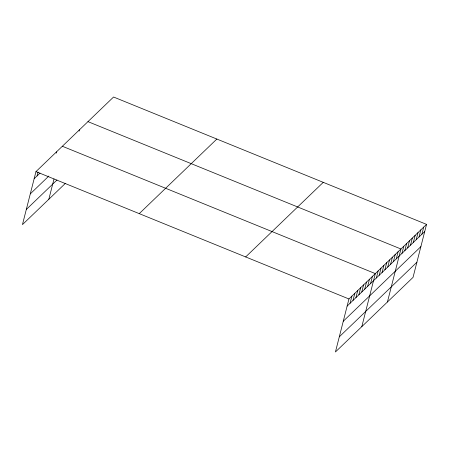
<?xml version="1.0" encoding="UTF-8"?>
<svg xmlns="http://www.w3.org/2000/svg" width="449" height="449" viewBox="0 0 449 449"><rect width="100%" height="100%" fill="white"/><g stroke="black" fill="none" stroke-linecap="round" stroke-linejoin="round"><path stroke-width="0.67" d="M426.55 224.377L348.946 298.967L335.431 351.982L413.035 277.387L426.55 224.377L113.569 97.018L35.965 171.613L22.45 224.623L65.436 183.31M37.082 175.907L38.07 172.029M56.153 153.182L56.484 151.885M48.834 199.261L54.02 178.915M79.091 131.13L79.422 129.84M350.063 303.266L351.876 296.149M352.993 300.448L354.811 293.332M355.928 297.631L357.741 290.514M358.858 294.813L360.67 287.697M361.787 291.996L363.606 284.879M364.723 289.178L366.536 282.062M367.652 286.361L369.465 279.244M370.588 283.543L372.401 276.427M361.815 326.619L375.33 273.609L62.349 146.251M376.363 277.987L378.176 270.87M379.209 275.254L381.021 268.137M382.054 272.515L383.867 265.404M384.9 269.782L386.712 262.665M387.745 267.048L389.558 259.932M390.591 264.315L392.404 257.198M393.436 261.576L395.249 254.46M396.282 258.843L398.095 251.726M387.425 302.003L400.94 248.993L87.959 121.634M401.973 253.371L403.786 246.254M404.818 250.637L406.631 243.521M407.664 247.904L409.477 240.787M410.509 245.165L412.322 238.049M413.355 242.432L415.168 235.315M416.201 239.699L418.013 232.582M419.046 236.96L420.859 229.843M421.892 234.226L423.704 227.11M34.146 178.73L40.012 173.089M30.291 193.873L48.857 176.025M26.311 209.481L56.967 180.015M139.246 213.64L216.85 139.044M245.659 256.94L323.263 182.345M347.133 306.083L424.737 231.493M343.272 321.231L420.876 246.636M339.292 336.834L416.897 262.244M35.965 171.613L348.946 298.967"/></g></svg>
